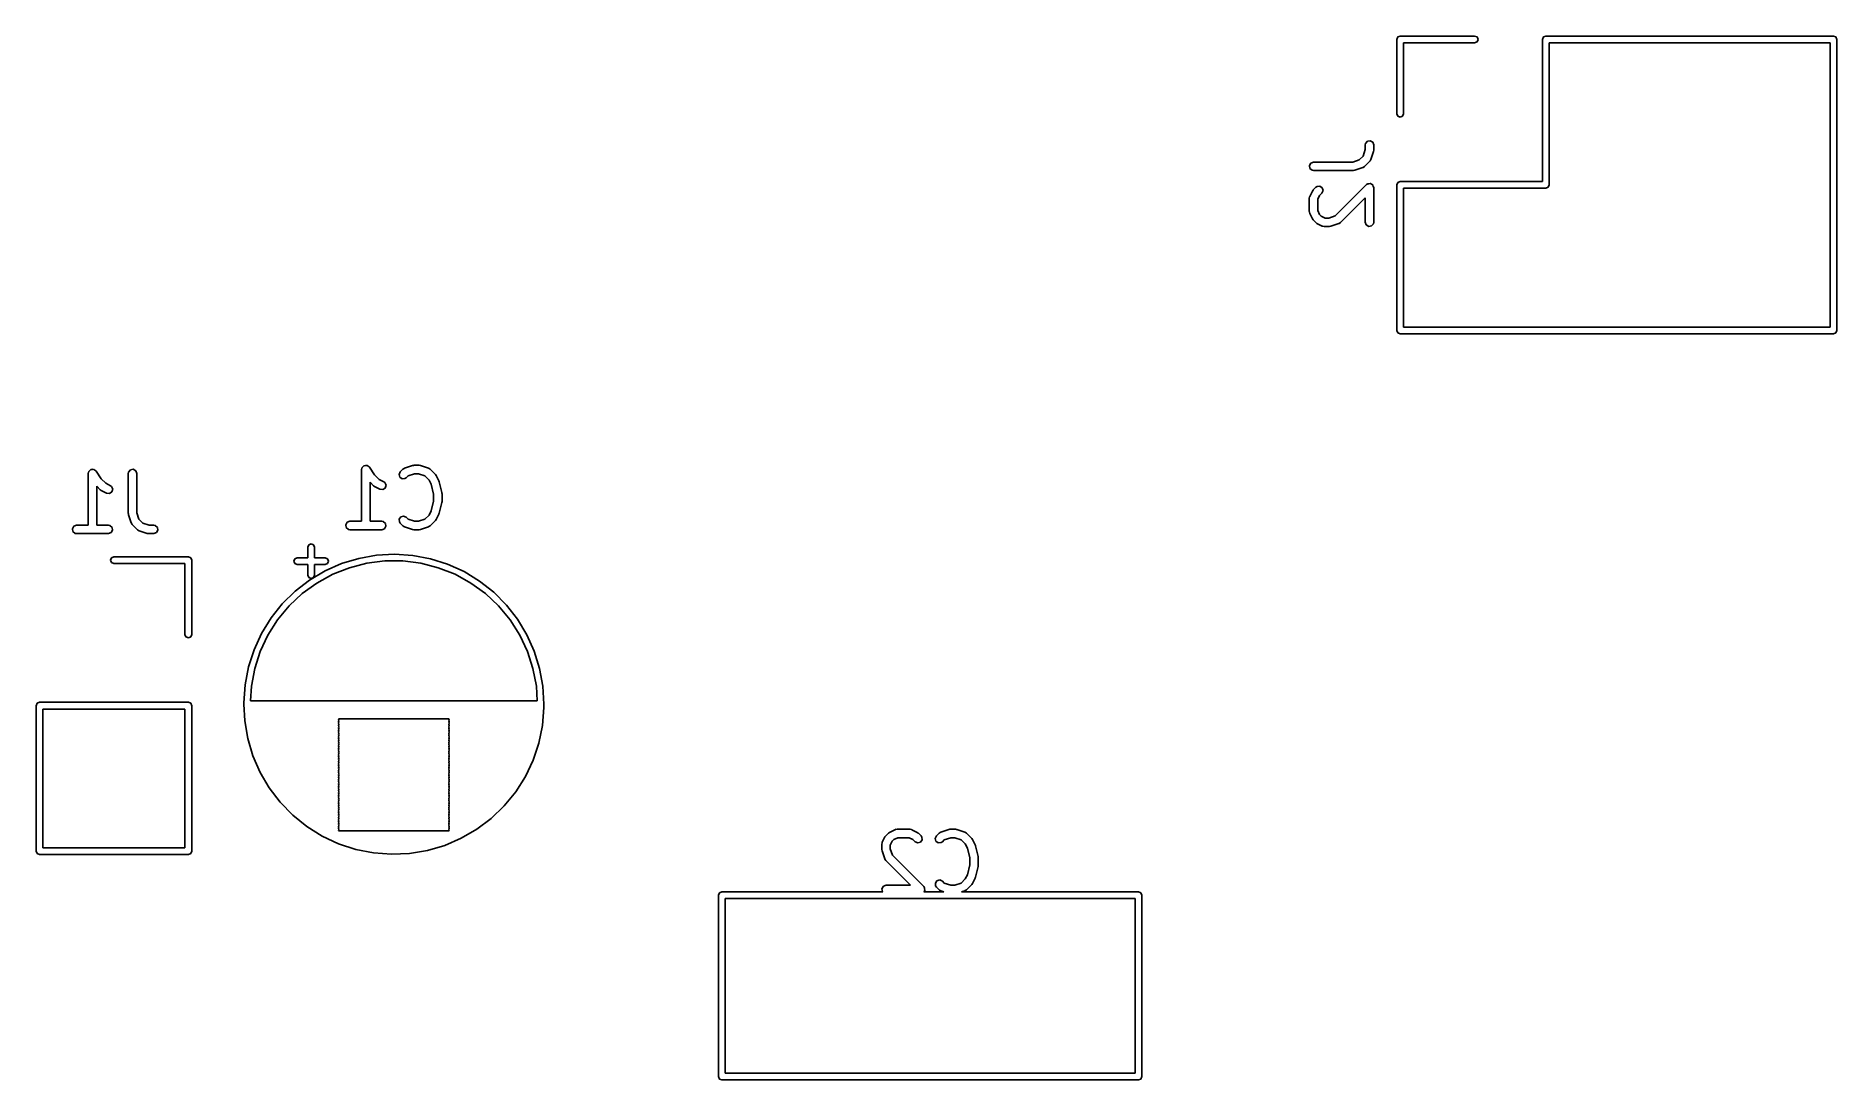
# Model space of a CAD drawing. Extents: x 2.8 to 35, y -11.9 to 6.8.
import ezdxf

# ---------------------------------------------------------------- set-up
doc = ezdxf.new("R2010")
doc.units = 0
doc.layers.add('BLACK', color=7, linetype='CONTINUOUS')

msp = doc.modelspace()

# ---------------------------------------------------------------- linework, layer by layer
at = {"layer": 'BLACK', "linetype": 'CONTINUOUS'}
for p, q in [((27.11, 6.73), (27.1276, 6.77243)), ((27.1276, 6.77243), (27.17, 6.79)), ((27.17, 6.79), (28.5, 6.79)), ((28.5, 6.79), (28.5424, 6.77243)), ((28.5424, 6.77243), (28.56, 6.73)), ((29.71, 6.73), (29.7276, 6.77243)), ((29.7276, 6.77243), (29.77, 6.79)), ((29.77, 6.79), (34.91, 6.79)), ((34.91, 6.79), (34.9524, 6.77243)), ((34.9524, 6.77243), (34.97, 6.73)), ((27.11, 5.4), (27.11, 6.73)), ((28.5, 6.67), (27.23, 6.67)), ((27.23, 6.67), (27.23, 5.4)), ((28.5424, 6.68757), (28.5, 6.67)), ((28.56, 6.73), (28.5424, 6.68757)), ((29.71, 4.19), (29.71, 6.73)), ((34.85, 6.67), (29.83, 6.67)), ((29.83, 6.67), (29.83, 4.13)), ((34.85, 1.59), (34.85, 6.67)), ((34.97, 6.73), (34.97, 1.53)), ((27.1276, 5.35757), (27.11, 5.4)), ((27.17, 5.34), (27.1276, 5.35757)), ((27.2124, 5.35757), (27.17, 5.34)), ((27.23, 5.4), (27.2124, 5.35757)), ((26.5474, 4.84429), (26.5519, 4.86994)), ((26.5474, 4.76122), (26.5474, 4.84429)), ((26.5519, 4.86994), (26.5849, 4.90924)), ((26.5849, 4.90924), (26.6354, 4.91815)), ((26.6354, 4.91815), (26.6798, 4.89249)), ((26.6798, 4.89249), (26.6974, 4.84429)), ((26.6974, 4.84429), (26.6974, 4.74905)), ((25.5485, 4.47636), (25.5742, 4.52079)), ((25.5742, 4.52079), (25.6224, 4.53833)), ((25.6224, 4.53833), (26.3245, 4.53833)), ((26.3245, 4.53833), (26.439, 4.57651)), ((26.439, 4.57651), (26.5092, 4.6467)), ((26.5092, 4.6467), (26.5474, 4.76122)), ((26.6278, 4.55316), (26.5326, 4.45792)), ((26.6297, 4.55722), (26.6278, 4.55316)), ((26.6335, 4.55957), (26.6297, 4.55722)), ((26.6459, 4.58247), (26.6335, 4.55957)), ((26.6935, 4.72533), (26.6459, 4.58247)), ((26.6974, 4.74905), (26.6935, 4.72696)), ((26.6935, 4.72696), (26.6935, 4.72533)), ((25.5574, 4.42583), (25.5485, 4.47636)), ((25.5967, 4.39286), (25.5574, 4.42583)), ((25.6224, 4.38833), (25.5967, 4.39286)), ((26.3367, 4.38833), (25.6224, 4.38833)), ((26.3382, 4.38889), (26.3367, 4.38833)), ((26.3604, 4.39218), (26.3382, 4.38889)), ((26.5032, 4.4398), (26.3604, 4.39218)), ((26.5068, 4.44259), (26.5032, 4.4398)), ((26.5112, 4.44298), (26.5068, 4.44259)), ((26.5326, 4.45792), (26.5112, 4.44298)), ((27.1276, 4.17243), (27.17, 4.19)), ((27.17, 4.19), (29.71, 4.19)), ((25.5474, 3.8919), (25.5519, 3.91756)), ((25.5474, 3.65381), (25.5474, 3.8919)), ((25.5519, 3.91756), (25.5548, 3.92099)), ((25.5548, 3.92099), (25.5553, 3.92545)), ((25.5553, 3.92545), (25.6029, 4.02068)), ((25.6029, 4.02068), (25.6163, 4.03869)), ((25.6163, 4.03869), (25.617, 4.04018)), ((25.617, 4.04018), (25.6646, 4.08779)), ((25.6646, 4.08779), (25.6859, 4.10274)), ((25.6859, 4.10274), (25.737, 4.10721)), ((25.7316, 3.94272), (25.6974, 3.8742)), ((25.6974, 3.8742), (25.6974, 3.67152)), ((25.7707, 3.98173), (25.7316, 3.94272)), ((25.737, 4.10721), (25.7791, 4.07778)), ((25.7923, 4.02822), (25.7707, 3.98173)), ((25.7791, 4.07778), (25.7923, 4.02822)), ((26.0104, 3.57651), (26.5693, 4.13541)), ((26.5474, 3.90131), (26.104, 3.45792)), ((26.5474, 3.46333), (26.5474, 3.90131)), ((26.5693, 4.13541), (26.5828, 4.1448)), ((26.5828, 4.1448), (26.5849, 4.14733)), ((26.5849, 4.14733), (26.5869, 4.14768)), ((26.5869, 4.14768), (26.5907, 4.15035)), ((26.5907, 4.15035), (26.6132, 4.15232)), ((26.6132, 4.15232), (26.6354, 4.15624)), ((26.6354, 4.15624), (26.6384, 4.15453)), ((26.6384, 4.15453), (26.6418, 4.15482)), ((26.6418, 4.15482), (26.6603, 4.14188)), ((26.6603, 4.14188), (26.6798, 4.13059)), ((26.6798, 4.13059), (26.681, 4.12737)), ((26.681, 4.12737), (26.6838, 4.1254)), ((26.6838, 4.1254), (26.6897, 4.10359)), ((26.6897, 4.10359), (26.6974, 4.08238)), ((26.6974, 4.08238), (26.6974, 3.46333)), ((27.11, 4.13), (27.1276, 4.17243)), ((27.11, 1.53), (27.11, 4.13)), ((29.77, 4.07), (27.23, 4.07)), ((27.23, 4.07), (27.23, 1.59)), ((29.8124, 4.08757), (29.77, 4.07)), ((29.83, 4.13), (29.8124, 4.08757)), ((25.5489, 3.6496), (25.5474, 3.65381)), ((25.5479, 3.64524), (25.5489, 3.6496)), ((25.5553, 3.62027), (25.5479, 3.64524)), ((25.6029, 3.52503), (25.5553, 3.62027)), ((25.6974, 3.67152), (25.7316, 3.603)), ((25.7316, 3.603), (25.762, 3.57259)), ((25.762, 3.57259), (25.8306, 3.53833)), ((25.8306, 3.53833), (25.8959, 3.53833)), ((25.8959, 3.53833), (26.0104, 3.57651)), ((25.6041, 3.5239), (25.6029, 3.52503)), ((25.617, 3.50554), (25.6041, 3.5239)), ((25.6646, 3.45792), (25.617, 3.50554)), ((25.6661, 3.45723), (25.6646, 3.45792)), ((25.6841, 3.44387), (25.6661, 3.45723)), ((25.7793, 3.39625), (25.6841, 3.44387)), ((25.7838, 3.39574), (25.7793, 3.39625)), ((25.7872, 3.39286), (25.7838, 3.39574)), ((25.8129, 3.38833), (25.7872, 3.39286)), ((25.9081, 3.38833), (25.8129, 3.38833)), ((25.9096, 3.38889), (25.9081, 3.38833)), ((25.9318, 3.39218), (25.9096, 3.38889)), ((26.0747, 3.4398), (25.9318, 3.39218)), ((26.0782, 3.44259), (26.0747, 3.4398)), ((26.0826, 3.44298), (26.0782, 3.44259)), ((26.104, 3.45792), (26.0826, 3.44298)), ((26.5649, 3.41512), (26.5474, 3.46333)), ((26.6094, 3.38947), (26.5649, 3.41512)), ((26.6599, 3.39838), (26.6094, 3.38947)), ((26.6929, 3.43768), (26.6599, 3.39838)), ((26.6974, 3.46333), (26.6929, 3.43768)), ((27.1276, 1.48757), (27.11, 1.53)), ((27.17, 1.47), (27.1276, 1.48757)), ((34.91, 1.47), (27.17, 1.47)), ((27.23, 1.59), (34.85, 1.59)), ((34.9524, 1.48757), (34.91, 1.47)), ((34.97, 1.53), (34.9524, 1.48757)), ((3.76756, -0.974101), (3.78155, -0.957428)), ((3.78155, -0.957428), (3.78579, -0.956679)), ((3.78579, -0.956679), (3.78891, -0.953699)), ((3.78891, -0.953699), (3.81063, -0.952299)), ((3.81063, -0.952299), (3.83207, -0.948519)), ((3.83207, -0.948519), (3.83581, -0.950676)), ((3.83581, -0.950676), (3.84011, -0.950399)), ((3.84011, -0.950399), (3.85764, -0.963284)), ((3.85764, -0.963284), (3.8765, -0.974171)), ((4.46286, -0.996728), (4.49583, -0.957428)), ((4.49583, -0.957428), (4.54636, -0.948519)), ((4.54636, -0.948519), (4.59079, -0.974171)), ((8.625, -0.95238), (8.62952, -0.926728)), ((8.625, -1.87738), (8.625, -0.95238)), ((8.62952, -0.926728), (8.63229, -0.923425)), ((8.63229, -0.923425), (8.63277, -0.919138)), ((8.63277, -0.919138), (8.64851, -0.904101)), ((8.64851, -0.904101), (8.6625, -0.887428)), ((8.6625, -0.887428), (8.66675, -0.886679)), ((8.66675, -0.886679), (8.66987, -0.883699)), ((8.66987, -0.883699), (8.69159, -0.882299)), ((8.69159, -0.882299), (8.71302, -0.878519)), ((8.71302, -0.878519), (8.71676, -0.880676)), ((8.71676, -0.880676), (8.72106, -0.880399)), ((8.72106, -0.880399), (8.7386, -0.893284)), ((8.7386, -0.893284), (8.75745, -0.904171)), ((8.75745, -0.904171), (8.75893, -0.908224)), ((8.75893, -0.908224), (8.7624, -0.910778)), ((8.7624, -0.910778), (8.85352, -1.04746)), ((9.31363, -0.994586), (9.36125, -0.946967)), ((9.36125, -0.946967), (9.38259, -0.932027)), ((9.38259, -0.932027), (9.38706, -0.931636)), ((9.38706, -0.931636), (9.39057, -0.928849)), ((9.39057, -0.928849), (9.53342, -0.881229)), ((9.53342, -0.881229), (9.5556, -0.87794)), ((9.5556, -0.87794), (9.55714, -0.87738)), ((9.55714, -0.87738), (9.65238, -0.87738)), ((9.65238, -0.87738), (9.67446, -0.881274)), ((9.67446, -0.881274), (9.6761, -0.881229)), ((9.6761, -0.881229), (9.81896, -0.928849)), ((9.81896, -0.928849), (9.84186, -0.941252)), ((9.84186, -0.941252), (9.84421, -0.945073)), ((9.84421, -0.945073), (9.84827, -0.946967)), ((9.84827, -0.946967), (9.94351, -1.04221)), ((3.74405, -1.02238), (3.74857, -0.996728)), ((3.74405, -1.94738), (3.74405, -1.02238)), ((3.74857, -0.996728), (3.75134, -0.993425)), ((3.75134, -0.993425), (3.75182, -0.989138)), ((3.75182, -0.989138), (3.76756, -0.974101)), ((3.8765, -0.974171), (3.87797, -0.978224)), ((3.87797, -0.978224), (3.88145, -0.980778)), ((3.88145, -0.980778), (3.97257, -1.11746)), ((3.95649, -1.31351), (3.89405, -1.25107)), ((3.89405, -1.25107), (3.89405, -1.94738)), ((3.97257, -1.11746), (4.05395, -1.19884)), ((4.05395, -1.19884), (4.1383, -1.24101)), ((4.1383, -1.24101), (4.15922, -1.25653)), ((4.15922, -1.25653), (4.17963, -1.3036)), ((4.45833, -1.02238), (4.46286, -0.996728)), ((4.45833, -1.73667), (4.45833, -1.02238)), ((4.59079, -0.974171), (4.60833, -1.02238)), ((4.60833, -1.02238), (4.60833, -1.7245)), ((8.83744, -1.24351), (8.775, -1.18107)), ((8.775, -1.18107), (8.775, -1.87738)), ((8.83892, -1.2442), (8.83744, -1.24351)), ((8.85694, -1.25756), (8.83892, -1.2442)), ((8.85352, -1.04746), (8.9349, -1.12884)), ((8.95217, -1.30518), (8.85694, -1.25756)), ((8.9349, -1.12884), (9.01925, -1.17101)), ((9.04595, -1.28278), (9.00314, -1.31104)), ((9.01925, -1.17101), (9.04018, -1.18653)), ((9.04018, -1.18653), (9.06058, -1.2336)), ((9.06058, -1.2336), (9.04595, -1.28278)), ((9.29195, -1.04108), (9.31363, -0.994586)), ((9.30523, -1.09064), (9.29195, -1.04108)), ((9.34725, -1.12006), (9.30523, -1.09064)), ((9.39836, -1.11559), (9.34725, -1.12006)), ((9.4197, -1.10065), (9.39836, -1.11559)), ((9.4548, -1.06555), (9.4197, -1.10065)), ((9.56931, -1.02738), (9.4548, -1.06555)), ((9.64021, -1.02738), (9.56931, -1.02738)), ((9.75472, -1.06555), (9.64021, -1.02738)), ((9.82884, -1.13966), (9.75472, -1.06555)), ((9.86733, -1.21665), (9.82884, -1.13966)), ((9.91071, -1.39019), (9.86733, -1.21665)), ((9.94351, -1.04221), (9.95637, -1.06057)), ((9.95637, -1.06057), (9.95756, -1.0617)), ((9.95756, -1.0617), (10.0052, -1.15694)), ((10.0052, -1.15694), (10.0089, -1.16934)), ((10.0089, -1.16934), (10.0109, -1.17229)), ((10.0109, -1.17229), (10.0585, -1.36276)), ((3.95797, -1.3142), (3.95649, -1.31351)), ((3.97598, -1.32756), (3.95797, -1.3142)), ((4.07122, -1.37518), (3.97598, -1.32756)), ((4.12219, -1.38104), (4.07122, -1.37518)), ((4.165, -1.35278), (4.12219, -1.38104)), ((4.17963, -1.3036), (4.165, -1.35278)), ((9.00314, -1.31104), (8.95217, -1.30518)), ((9.86733, -1.68811), (9.91071, -1.51458)), ((9.91071, -1.51458), (9.91071, -1.39019)), ((10.0585, -1.542), (10.0109, -1.73247)), ((10.0607, -1.52381), (10.0581, -1.53855)), ((10.0581, -1.53855), (10.0585, -1.542)), ((10.0585, -1.36276), (10.0595, -1.37769)), ((10.0595, -1.37769), (10.0607, -1.38095)), ((10.0607, -1.38095), (10.0607, -1.52381)), ((4.45889, -1.73821), (4.45833, -1.73667)), ((4.46218, -1.76038), (4.45889, -1.73821)), ((4.5098, -1.90324), (4.46218, -1.76038)), ((4.51259, -1.90675), (4.5098, -1.90324)), ((4.51298, -1.91122), (4.51259, -1.90675)), ((4.52792, -1.93256), (4.51298, -1.91122)), ((4.60833, -1.7245), (4.6465, -1.83901)), ((4.6465, -1.83901), (4.7167, -1.90921)), ((4.7167, -1.90921), (4.83122, -1.94738)), ((8.34042, -1.93936), (8.36608, -1.89493)), ((8.36608, -1.89493), (8.41428, -1.87738)), ((8.41428, -1.87738), (8.625, -1.87738)), ((8.775, -1.87738), (8.98571, -1.87738)), ((8.98571, -1.87738), (9.01137, -1.8819)), ((9.01137, -1.8819), (9.05067, -1.91488)), ((9.05067, -1.91488), (9.05957, -1.9654)), ((9.29422, -1.83773), (9.32365, -1.7957)), ((9.29869, -1.88884), (9.29422, -1.83773)), ((9.31363, -1.91017), (9.29869, -1.88884)), ((9.36125, -1.95779), (9.31363, -1.91017)), ((9.32365, -1.7957), (9.3732, -1.78243)), ((9.3732, -1.78243), (9.4197, -1.80411)), ((9.4197, -1.80411), (9.4548, -1.83921)), ((9.4548, -1.83921), (9.56931, -1.87738)), ((9.56931, -1.87738), (9.64021, -1.87738)), ((9.64021, -1.87738), (9.75472, -1.83921)), ((9.75472, -1.83921), (9.82884, -1.7651)), ((9.82884, -1.7651), (9.86733, -1.68811)), ((9.94351, -1.86256), (9.84827, -1.95779)), ((9.9442, -1.86107), (9.94351, -1.86256)), ((9.95756, -1.84306), (9.9442, -1.86107)), ((10.0052, -1.74783), (9.95756, -1.84306)), ((10.0056, -1.7443), (10.0052, -1.74783)), ((10.0109, -1.73247), (10.0056, -1.7443)), ((3.45947, -2.00936), (3.48512, -1.96493)), ((3.46838, -2.05988), (3.45947, -2.00936)), ((3.50768, -2.09286), (3.46838, -2.05988)), ((3.48512, -1.96493), (3.53333, -1.94738)), ((3.53333, -2.09738), (3.50768, -2.09286)), ((3.53333, -1.94738), (3.74405, -1.94738)), ((4.10476, -2.09738), (3.53333, -2.09738)), ((3.89405, -1.94738), (4.10476, -1.94738)), ((4.10476, -1.94738), (4.13041, -1.9519)), ((4.15297, -2.07983), (4.10476, -2.09738)), ((4.13041, -1.9519), (4.16971, -1.98488)), ((4.17862, -2.0354), (4.15297, -2.07983)), ((4.16971, -1.98488), (4.17862, -2.0354)), ((4.62316, -2.02779), (4.52792, -1.93256)), ((4.62722, -2.02969), (4.62316, -2.02779)), ((4.62957, -2.03351), (4.62722, -2.02969)), ((4.65247, -2.04591), (4.62957, -2.03351)), ((4.79533, -2.09353), (4.65247, -2.04591)), ((4.79696, -2.09349), (4.79533, -2.09353)), ((4.81905, -2.09738), (4.79696, -2.09349)), ((4.91428, -2.09738), (4.81905, -2.09738)), ((4.83122, -1.94738), (4.91428, -1.94738)), ((4.91428, -1.94738), (4.93994, -1.9519)), ((4.96249, -2.07983), (4.91428, -2.09738)), ((4.93994, -1.9519), (4.97924, -1.98488)), ((4.98815, -2.0354), (4.96249, -2.07983)), ((4.97924, -1.98488), (4.98815, -2.0354)), ((8.34933, -1.98988), (8.34042, -1.93936)), ((8.38863, -2.02286), (8.34933, -1.98988)), ((8.41428, -2.02738), (8.38863, -2.02286)), ((8.98571, -2.02738), (8.41428, -2.02738)), ((9.03392, -2.00983), (8.98571, -2.02738)), ((9.05957, -1.9654), (9.03392, -2.00983)), ((9.36532, -1.95969), (9.36125, -1.95779)), ((9.36766, -1.96351), (9.36532, -1.95969)), ((9.39057, -1.97591), (9.36766, -1.96351)), ((9.53342, -2.02353), (9.39057, -1.97591)), ((9.53506, -2.02349), (9.53342, -2.02353)), ((9.55714, -2.02738), (9.53506, -2.02349)), ((9.65238, -2.02738), (9.55714, -2.02738)), ((9.65392, -2.02682), (9.65238, -2.02738)), ((9.6761, -2.02353), (9.65392, -2.02682)), ((9.81895, -1.97591), (9.6761, -2.02353)), ((9.82247, -1.97313), (9.81895, -1.97591)), ((9.82693, -1.97273), (9.82247, -1.97313)), ((9.84827, -1.95779), (9.82693, -1.97273)), ((4.14, -2.57), (4.15757, -2.52757)), ((4.15757, -2.61243), (4.14, -2.57)), ((4.15757, -2.52757), (4.2, -2.51)), ((4.2, -2.51), (5.53, -2.51)), ((5.53, -2.51), (5.57243, -2.52757)), ((5.57243, -2.52757), (5.59, -2.57)), ((5.59, -2.57), (5.59, -3.9)), ((7.415, -2.59011), (7.43257, -2.54769)), ((7.43257, -2.54769), (7.475, -2.53011)), ((7.475, -2.53011), (7.665, -2.53011)), ((7.665, -2.34011), (7.68257, -2.29769)), ((7.665, -2.53011), (7.665, -2.34011)), ((7.68257, -2.29769), (7.725, -2.28011)), ((7.725, -2.28011), (7.76743, -2.29769)), ((7.76743, -2.29769), (7.785, -2.34011)), ((7.785, -2.34011), (7.785, -2.53011)), ((7.785, -2.53011), (7.975, -2.53011)), ((7.975, -2.53011), (8.01743, -2.54769)), ((8.01743, -2.54769), (8.035, -2.59011)), ((8.26583, -2.63297), (8.57437, -2.53894)), ((8.57437, -2.53894), (8.89197, -2.48265)), ((8.89197, -2.48265), (9.21403, -2.46492)), ((9.21403, -2.46492), (9.53589, -2.48602)), ((9.53589, -2.48602), (9.85289, -2.54563)), ((9.85289, -2.54563), (10.1604, -2.64289)), ((4.2, -2.63), (4.15757, -2.61243)), ((5.47, -2.63), (4.2, -2.63)), ((5.47, -3.9), (5.47, -2.63)), ((7.43257, -2.63254), (7.415, -2.59011)), ((7.475, -2.65011), (7.43257, -2.63254)), ((7.665, -2.65011), (7.475, -2.65011)), ((7.665, -2.84011), (7.665, -2.65011)), ((7.68257, -2.88254), (7.665, -2.84011)), ((7.725, -2.90011), (7.68257, -2.88254)), ((7.69362, -2.92831), (7.97082, -2.76339)), ((7.76743, -2.88254), (7.725, -2.90011)), ((7.785, -2.84011), (7.76743, -2.88254)), ((7.975, -2.65011), (7.785, -2.65011)), ((7.785, -2.65011), (7.785, -2.84011)), ((8.10785, -2.82395), (7.82557, -2.97913)), ((7.97082, -2.76339), (8.26583, -2.63297)), ((8.01743, -2.63254), (7.975, -2.65011)), ((8.035, -2.59011), (8.01743, -2.63254)), ((8.40735, -2.70537), (8.10785, -2.82395)), ((8.71936, -2.62526), (8.40735, -2.70537)), ((9.03894, -2.58489), (8.71936, -2.62526)), ((9.36106, -2.58489), (9.03894, -2.58489)), ((9.68065, -2.62526), (9.36106, -2.58489)), ((9.99265, -2.70537), (9.68065, -2.62526)), ((10.2921, -2.82395), (9.99265, -2.70537)), ((10.1604, -2.64289), (10.4541, -2.77639)), ((10.5744, -2.97913), (10.2921, -2.82395)), ((10.4541, -2.77639), (10.7295, -2.94421)), ((7.20837, -3.35162), (7.43823, -3.12534)), ((7.56497, -3.16847), (7.33015, -3.38898)), ((7.43823, -3.12534), (7.69362, -2.92831)), ((7.82557, -2.97913), (7.56497, -3.16847)), ((10.835, -3.16847), (10.5744, -2.97913)), ((10.7295, -2.94421), (10.9828, -3.1439)), ((11.0698, -3.38898), (10.835, -3.16847)), ((10.9828, -3.1439), (11.2103, -3.37257)), ((7.00736, -3.60387), (7.20837, -3.35162)), ((7.33015, -3.38898), (7.12482, -3.63718)), ((11.2752, -3.63718), (11.0698, -3.38898)), ((11.2103, -3.37257), (11.4087, -3.62692)), ((6.83811, -3.87845), (7.00736, -3.60387)), ((7.12482, -3.63718), (6.95222, -3.90916)), ((11.4478, -3.90916), (11.2752, -3.63718)), ((11.4087, -3.62692), (11.575, -3.90325)), ((5.48757, -3.94243), (5.47, -3.9)), ((5.53, -3.96), (5.48757, -3.94243)), ((5.57243, -3.94243), (5.53, -3.96)), ((5.59, -3.9), (5.57243, -3.94243)), ((6.6042, -4.4784), (6.70307, -4.17137)), ((6.70307, -4.17137), (6.83811, -3.87845)), ((6.95222, -3.90916), (6.81507, -4.20062)), ((11.5849, -4.20062), (11.4478, -3.90916)), ((11.575, -3.90325), (11.707, -4.19757)), ((6.54293, -4.79508), (6.6042, -4.4784)), ((6.81507, -4.20062), (6.71552, -4.50698)), ((11.6845, -4.50698), (11.5849, -4.20062)), ((11.707, -4.19757), (11.8026, -4.50562)), ((6.52015, -5.11682), (6.54293, -4.79508)), ((6.65516, -4.8234), (6.63871, -5.08489)), ((6.71552, -4.50698), (6.65516, -4.8234)), ((11.7448, -4.8234), (11.6845, -4.50698)), ((11.7613, -5.08489), (11.7448, -4.8234)), ((11.8026, -4.50562), (11.8606, -4.82292)), ((11.8606, -4.82292), (11.88, -5.14489)), ((2.81, -5.17), (2.82757, -5.12757)), ((2.82757, -5.12757), (2.87, -5.11)), ((2.87, -5.11), (5.53, -5.11)), ((5.53, -5.11), (5.57243, -5.12757)), ((5.57243, -5.12757), (5.59, -5.17)), ((6.52154, -5.14489), (6.52015, -5.11682)), ((6.53618, -5.43898), (6.52154, -5.14489)), ((6.63871, -5.08489), (11.7613, -5.08489)), ((11.88, -5.14489), (11.8794, -5.20101)), ((2.81, -7.77), (2.81, -5.17)), ((2.93, -5.23), (2.93, -7.71)), ((5.47, -5.23), (2.93, -5.23)), ((5.47, -7.71), (5.47, -5.23)), ((5.59, -5.17), (5.59, -7.77)), ((6.59081, -5.75687), (6.53618, -5.43898)), ((8.21171, -5.40489), (8.22, -5.42489)), ((10.1883, -5.40489), (8.21171, -5.40489)), ((8.22, -5.42489), (8.21171, -5.44489)), ((8.21171, -5.44489), (8.22, -5.46489)), ((8.22, -5.46489), (8.21171, -5.48489)), ((10.18, -5.42489), (10.1883, -5.40489)), ((10.1883, -5.44489), (10.18, -5.42489)), ((10.18, -5.46489), (10.1883, -5.44489)), ((10.1883, -5.48489), (10.18, -5.46489)), ((11.8794, -5.20101), (11.8533, -5.5225)), ((6.68323, -6.06589), (6.59081, -5.75687)), ((8.21171, -5.48489), (8.22, -5.50489)), ((8.22, -5.50489), (8.21171, -5.52489)), ((8.21171, -5.52489), (8.22, -5.54489)), ((8.22, -5.54489), (8.21171, -5.56489)), ((8.21171, -5.56489), (8.22, -5.58489)), ((8.22, -5.58489), (8.21171, -5.60489)), ((8.21171, -5.60489), (8.22, -5.62489)), ((8.22, -5.62489), (8.21171, -5.64489)), ((8.21171, -5.64489), (8.22, -5.66489)), ((8.22, -5.66489), (8.21171, -5.68489)), ((8.21171, -5.68489), (8.22, -5.70489)), ((8.22, -5.70489), (8.21171, -5.72489)), ((8.21171, -5.72489), (8.22, -5.74489)), ((8.22, -5.74489), (8.21171, -5.76489)), ((8.21171, -5.76489), (8.22, -5.78489)), ((8.22, -5.78489), (8.21171, -5.80489)), ((10.18, -5.50489), (10.1883, -5.48489)), ((10.1883, -5.52489), (10.18, -5.50489)), ((10.18, -5.54489), (10.1883, -5.52489)), ((10.1883, -5.56489), (10.18, -5.54489)), ((10.18, -5.58489), (10.1883, -5.56489)), ((10.1883, -5.60489), (10.18, -5.58489)), ((10.18, -5.62489), (10.1883, -5.60489)), ((10.1883, -5.64489), (10.18, -5.62489)), ((10.18, -5.66489), (10.1883, -5.64489)), ((10.1883, -5.68489), (10.18, -5.66489)), ((10.18, -5.70489), (10.1883, -5.68489)), ((10.1883, -5.72489), (10.18, -5.70489)), ((10.18, -5.74489), (10.1883, -5.72489)), ((10.1883, -5.76489), (10.18, -5.74489)), ((10.18, -5.78489), (10.1883, -5.76489)), ((10.1883, -5.80489), (10.18, -5.78489)), ((11.8533, -5.5225), (11.7887, -5.83852)), ((6.8121, -6.36158), (6.68323, -6.06589)), ((8.22, -5.82489), (8.21151, -5.84539)), ((8.21151, -5.84539), (8.22, -5.86589)), ((8.21171, -5.80489), (8.22, -5.82489)), ((8.22, -5.86589), (8.21171, -5.88589)), ((8.21171, -5.88589), (8.22, -5.90589)), ((8.22, -5.90589), (8.21171, -5.92589)), ((8.21171, -5.92589), (8.22, -5.94589)), ((8.22, -5.94589), (8.21171, -5.96589)), ((8.21171, -5.96589), (8.22, -5.98589)), ((8.22, -5.98589), (8.21171, -6.00589)), ((8.21171, -6.00589), (8.22, -6.02589)), ((8.22, -6.02589), (8.21171, -6.04589)), ((8.21171, -6.04589), (8.22, -6.06589)), ((8.22, -6.06589), (8.21171, -6.08589)), ((8.21171, -6.08589), (8.22, -6.10589)), ((8.22, -6.10589), (8.21171, -6.12589)), ((10.18, -5.82489), (10.1883, -5.80489)), ((10.1885, -5.84539), (10.18, -5.82489)), ((10.18, -5.86589), (10.1885, -5.84539)), ((10.1883, -5.88589), (10.18, -5.86589)), ((10.18, -5.90589), (10.1883, -5.88589)), ((10.1883, -5.92589), (10.18, -5.90589)), ((10.18, -5.94589), (10.1883, -5.92589)), ((10.1883, -5.96589), (10.18, -5.94589)), ((10.18, -5.98589), (10.1883, -5.96589)), ((10.1883, -6.00589), (10.18, -5.98589)), ((10.18, -6.02589), (10.1883, -6.00589)), ((10.1883, -6.04589), (10.18, -6.02589)), ((10.18, -6.06589), (10.1883, -6.04589)), ((10.1883, -6.08589), (10.18, -6.06589)), ((10.18, -6.10589), (10.1883, -6.08589)), ((10.1883, -6.12589), (10.18, -6.10589)), ((11.7887, -5.83852), (11.6866, -6.14449)), ((6.97557, -6.63964), (6.8121, -6.36158)), ((8.21171, -6.12589), (8.22, -6.14589)), ((8.22, -6.14589), (8.21171, -6.16589)), ((8.21171, -6.16589), (8.22, -6.18589)), ((8.22, -6.18589), (8.21171, -6.20589)), ((8.21171, -6.20589), (8.22, -6.22589)), ((8.22, -6.22589), (8.21171, -6.24589)), ((8.21171, -6.24589), (8.22, -6.26589)), ((8.22, -6.26589), (8.21171, -6.28589)), ((8.21171, -6.28589), (8.22, -6.30589)), ((8.22, -6.30589), (8.21171, -6.32589)), ((8.21171, -6.32589), (8.22, -6.34589)), ((8.22, -6.34589), (8.21171, -6.36589)), ((8.21171, -6.36589), (8.22, -6.38589)), ((8.22, -6.38589), (8.21171, -6.40589)), ((8.21171, -6.40589), (8.22, -6.42589)), ((8.22, -6.42589), (8.21171, -6.44589)), ((10.18, -6.14589), (10.1883, -6.12589)), ((10.1883, -6.16589), (10.18, -6.14589)), ((10.18, -6.18589), (10.1883, -6.16589)), ((10.1883, -6.20589), (10.18, -6.18589)), ((10.18, -6.22589), (10.1883, -6.20589)), ((10.1883, -6.24589), (10.18, -6.22589)), ((10.18, -6.26589), (10.1883, -6.24589)), ((10.1883, -6.28589), (10.18, -6.26589)), ((10.18, -6.30589), (10.1883, -6.28589)), ((10.1883, -6.32589), (10.18, -6.30589)), ((10.18, -6.34589), (10.1883, -6.32589)), ((10.1883, -6.36589), (10.18, -6.34589)), ((10.18, -6.38589), (10.1883, -6.36589)), ((10.1883, -6.40589), (10.18, -6.38589)), ((10.18, -6.42589), (10.1883, -6.40589)), ((10.1883, -6.44589), (10.18, -6.42589)), ((11.6866, -6.14449), (11.5485, -6.43599)), ((7.17125, -6.89605), (6.97557, -6.63964)), ((8.21171, -6.44589), (8.22, -6.46589)), ((8.22, -6.46589), (8.21171, -6.48589)), ((8.21171, -6.48589), (8.22, -6.50589)), ((8.22, -6.50589), (8.21171, -6.52589)), ((8.21171, -6.52589), (8.22, -6.54589)), ((8.22, -6.54589), (8.21171, -6.56589)), ((8.21171, -6.56589), (8.22, -6.58589)), ((8.22, -6.58589), (8.21171, -6.60589)), ((8.21171, -6.60589), (8.22, -6.62589)), ((8.22, -6.62589), (8.21171, -6.64589)), ((8.21171, -6.64589), (8.22, -6.66589)), ((8.22, -6.66589), (8.21171, -6.68589)), ((8.21171, -6.68589), (8.22, -6.70589)), ((8.22, -6.70589), (8.21171, -6.72589)), ((8.21171, -6.72589), (8.22, -6.74589)), ((8.22, -6.74589), (8.21171, -6.76589)), ((10.18, -6.46589), (10.1883, -6.44589)), ((10.1883, -6.48589), (10.18, -6.46589)), ((10.18, -6.50589), (10.1883, -6.48589)), ((10.1883, -6.52589), (10.18, -6.50589)), ((10.18, -6.54589), (10.1883, -6.52589)), ((10.1883, -6.56589), (10.18, -6.54589)), ((10.18, -6.58589), (10.1883, -6.56589)), ((10.1883, -6.60589), (10.18, -6.58589)), ((10.18, -6.62589), (10.1883, -6.60589)), ((10.1883, -6.64589), (10.18, -6.62589)), ((10.18, -6.66589), (10.1883, -6.64589)), ((10.1883, -6.68589), (10.18, -6.66589)), ((10.18, -6.70589), (10.1883, -6.68589)), ((10.1883, -6.72589), (10.18, -6.70589)), ((10.18, -6.74589), (10.1883, -6.72589)), ((10.1883, -6.76589), (10.18, -6.74589)), ((11.3764, -6.70878), (11.1727, -6.95891)), ((11.5485, -6.43599), (11.3764, -6.70878)), ((7.39633, -7.1271), (7.17125, -6.89605)), ((8.21171, -6.76589), (8.22, -6.78589)), ((8.22, -6.78589), (8.21171, -6.80589)), ((8.21171, -6.80589), (8.22, -6.82589)), ((8.22, -6.82589), (8.21171, -6.84589)), ((8.21171, -6.84589), (8.22, -6.86589)), ((8.22, -6.86589), (8.21171, -6.88589)), ((8.21171, -6.88589), (8.22, -6.90589)), ((8.22, -6.90589), (8.21171, -6.92589)), ((8.21171, -6.92589), (8.22, -6.94589)), ((8.22, -6.94589), (8.21171, -6.96589)), ((8.21171, -6.96589), (8.22, -6.98589)), ((8.22, -6.98589), (8.21171, -7.00589)), ((8.21171, -7.00589), (8.22, -7.02589)), ((8.22, -7.02589), (8.21171, -7.04589)), ((8.21171, -7.04589), (8.22, -7.06589)), ((8.22, -7.06589), (8.21171, -7.08589)), ((10.18, -6.78589), (10.1883, -6.76589)), ((10.1883, -6.80589), (10.18, -6.78589)), ((10.18, -6.82589), (10.1883, -6.80589)), ((10.1883, -6.84589), (10.18, -6.82589)), ((10.18, -6.86589), (10.1883, -6.84589)), ((10.1883, -6.88589), (10.18, -6.86589)), ((10.18, -6.90589), (10.1883, -6.88589)), ((10.1883, -6.92589), (10.18, -6.90589)), ((10.18, -6.94589), (10.1883, -6.92589)), ((10.1883, -6.96589), (10.18, -6.94589)), ((10.18, -6.98589), (10.1883, -6.96589)), ((10.1883, -7.00589), (10.18, -6.98589)), ((10.18, -7.02589), (10.1883, -7.00589)), ((10.1883, -7.04589), (10.18, -7.02589)), ((10.18, -7.06589), (10.1883, -7.04589)), ((10.1883, -7.08589), (10.18, -7.06589)), ((11.1727, -6.95891), (10.9405, -7.18277)), ((7.64753, -7.32943), (7.39633, -7.1271)), ((7.92121, -7.50012), (7.64753, -7.32943)), ((8.21171, -7.08589), (8.22, -7.10589)), ((8.22, -7.10589), (8.21171, -7.12589)), ((8.21171, -7.12589), (8.22, -7.14589)), ((8.22, -7.14589), (8.21171, -7.16589)), ((8.21171, -7.16589), (8.22, -7.18589)), ((8.22, -7.18589), (8.21171, -7.20589)), ((8.21171, -7.20589), (8.22, -7.22589)), ((8.22, -7.22589), (8.21171, -7.24589)), ((8.21171, -7.24589), (8.22, -7.26589)), ((8.22, -7.26589), (8.21171, -7.28589)), ((8.21171, -7.28589), (8.22, -7.30589)), ((8.22, -7.30589), (8.21171, -7.32589)), ((8.21171, -7.32589), (8.22, -7.34589)), ((8.22, -7.34589), (8.21171, -7.36589)), ((8.21171, -7.36589), (8.22, -7.38589)), ((8.22, -7.38589), (8.21171, -7.40589)), ((10.18, -7.10589), (10.1883, -7.08589)), ((10.1883, -7.12589), (10.18, -7.10589)), ((10.18, -7.14589), (10.1883, -7.12589)), ((10.1883, -7.16589), (10.18, -7.14589)), ((10.18, -7.18589), (10.1883, -7.16589)), ((10.1883, -7.20589), (10.18, -7.18589)), ((10.18, -7.22589), (10.1883, -7.20589)), ((10.1883, -7.24589), (10.18, -7.22589)), ((10.18, -7.26589), (10.1883, -7.24589)), ((10.1883, -7.28589), (10.18, -7.26589)), ((10.18, -7.30589), (10.1883, -7.28589)), ((10.1883, -7.32589), (10.18, -7.30589)), ((10.18, -7.34589), (10.1883, -7.32589)), ((10.1883, -7.36589), (10.18, -7.34589)), ((10.18, -7.38589), (10.1883, -7.36589)), ((10.1883, -7.40589), (10.18, -7.38589)), ((10.6831, -7.37712), (10.4042, -7.53912)), ((10.9405, -7.18277), (10.6831, -7.37712)), ((18.051, -7.43292), (18.1462, -7.3853)), ((18.1462, -7.3853), (18.1712, -7.37787)), ((18.1712, -7.37787), (18.1755, -7.37891)), ((18.1755, -7.37891), (18.1798, -7.37738)), ((18.1798, -7.37738), (18.4179, -7.37738)), ((18.4179, -7.37738), (18.4435, -7.3819)), ((18.4435, -7.3819), (18.4469, -7.38478)), ((18.4469, -7.38478), (18.4514, -7.3853)), ((18.4514, -7.3853), (18.5466, -7.43292)), ((18.9656, -7.42885), (19.1084, -7.38123)), ((19.1084, -7.38123), (19.1306, -7.37794)), ((19.1306, -7.37794), (19.1321, -7.37738)), ((19.1321, -7.37738), (19.2274, -7.37738)), ((19.2274, -7.37738), (19.2495, -7.38127)), ((19.2495, -7.38127), (19.2511, -7.38123)), ((19.2511, -7.38123), (19.394, -7.42885)), ((2.93, -7.71), (5.47, -7.71)), ((8.21343, -7.63669), (7.92121, -7.50012)), ((8.21171, -7.40589), (10.1883, -7.40589)), ((8.51993, -7.73717), (8.21343, -7.63669)), ((10.1078, -7.66645), (9.79831, -7.75725)), ((10.4042, -7.53912), (10.1078, -7.66645)), ((17.9143, -7.64286), (17.9188, -7.6172)), ((17.9143, -7.73809), (17.9143, -7.64286)), ((17.9188, -7.6172), (17.9217, -7.61377)), ((17.9217, -7.61377), (17.9222, -7.60932)), ((17.9222, -7.60932), (17.9698, -7.51408)), ((17.9698, -7.51408), (17.9832, -7.49607)), ((17.9832, -7.49607), (17.9839, -7.49459)), ((17.9839, -7.49459), (18.0315, -7.44697)), ((18.0315, -7.44697), (18.0499, -7.43411)), ((18.0499, -7.43411), (18.051, -7.43292)), ((18.0985, -7.59205), (18.0643, -7.66056)), ((18.0643, -7.66056), (18.0643, -7.72592)), ((18.1289, -7.56164), (18.0985, -7.59205)), ((18.1975, -7.52738), (18.1289, -7.56164)), ((18.4002, -7.52738), (18.1975, -7.52738)), ((18.4687, -7.56164), (18.4002, -7.52738)), ((18.5077, -7.60065), (18.4687, -7.56164)), ((18.5542, -7.62233), (18.5077, -7.60065)), ((18.5466, -7.43292), (18.5646, -7.44628)), ((18.6037, -7.60906), (18.5542, -7.62233)), ((18.5646, -7.44628), (18.5661, -7.44697)), ((18.5661, -7.44697), (18.6137, -7.49459)), ((18.6332, -7.56703), (18.6037, -7.60906)), ((18.6137, -7.49459), (18.6287, -7.51592)), ((18.6287, -7.51592), (18.6332, -7.56703)), ((18.867, -7.54108), (18.8886, -7.49459)), ((18.8802, -7.59064), (18.867, -7.54108)), ((18.9223, -7.62006), (18.8802, -7.59064)), ((18.8886, -7.49459), (18.9363, -7.44697)), ((18.9734, -7.61559), (18.9223, -7.62006)), ((18.9363, -7.44697), (18.9576, -7.43203)), ((18.9576, -7.43203), (18.9621, -7.43164)), ((18.9621, -7.43164), (18.9656, -7.42885)), ((18.9947, -7.60065), (18.9734, -7.61559)), ((19.0298, -7.56555), (18.9947, -7.60065)), ((19.1443, -7.52738), (19.0298, -7.56555)), ((19.2152, -7.52738), (19.1443, -7.52738)), ((19.3297, -7.56555), (19.2152, -7.52738)), ((19.4038, -7.63966), (19.3297, -7.56555)), ((19.394, -7.42885), (19.4169, -7.44125)), ((19.4423, -7.71665), (19.4038, -7.63966)), ((19.4169, -7.44125), (19.4192, -7.44507)), ((19.4192, -7.44507), (19.4233, -7.44697)), ((19.4233, -7.44697), (19.5185, -7.54221)), ((19.4857, -7.89019), (19.4423, -7.71665)), ((19.5185, -7.54221), (19.5314, -7.56057)), ((19.5314, -7.56057), (19.5326, -7.5617)), ((19.5326, -7.5617), (19.5802, -7.65693)), ((19.5802, -7.65693), (19.5839, -7.66934)), ((19.5839, -7.66934), (19.5859, -7.67229)), ((19.5859, -7.67229), (19.6335, -7.86276)), ((2.82757, -7.81243), (2.81, -7.77)), ((2.87, -7.83), (2.82757, -7.81243)), ((5.53, -7.83), (2.87, -7.83)), ((5.57243, -7.81243), (5.53, -7.83)), ((5.59, -7.77), (5.57243, -7.81243)), ((8.83628, -7.80009), (8.51993, -7.73717)), ((9.1579, -7.82456), (8.83628, -7.80009)), ((9.48014, -7.81021), (9.1579, -7.82456)), ((9.79831, -7.75725), (9.48014, -7.81021)), ((17.9148, -7.73963), (17.9143, -7.73809)), ((17.9181, -7.76181), (17.9148, -7.73963)), ((17.9658, -7.90467), (17.9181, -7.76181)), ((17.9685, -7.90818), (17.9658, -7.90467)), ((17.9689, -7.91265), (17.9685, -7.90818)), ((17.9839, -7.93398), (17.9689, -7.91265)), ((18.4273, -8.37738), (17.9839, -7.93398)), ((18.0643, -7.72592), (18.1025, -7.84044)), ((18.1025, -7.84044), (18.6614, -8.39935)), ((19.4423, -8.18811), (19.4857, -8.01457)), ((19.4857, -8.01457), (19.4857, -7.89019)), ((19.6357, -8.02381), (19.6331, -8.03855)), ((19.6331, -8.03855), (19.6335, -8.042)), ((19.6335, -7.86276), (19.6345, -7.87769)), ((19.6345, -7.87769), (19.6357, -7.88095)), ((19.6357, -7.88095), (19.6357, -8.02381)), ((18.8692, -8.33773), (18.8986, -8.2957)), ((18.8737, -8.38884), (18.8692, -8.33773)), ((18.8986, -8.2957), (18.9482, -8.28243)), ((18.9482, -8.28243), (18.9947, -8.30411)), ((18.9947, -8.30411), (19.0298, -8.33921)), ((19.0298, -8.33921), (19.1443, -8.37738)), ((19.2152, -8.37738), (19.3297, -8.33921)), ((19.3297, -8.33921), (19.4038, -8.2651)), ((19.4038, -8.2651), (19.4423, -8.18811)), ((19.5192, -8.36107), (19.5185, -8.36256)), ((19.5326, -8.34306), (19.5192, -8.36107)), ((19.5802, -8.24783), (19.5326, -8.34306)), ((19.5806, -8.2443), (19.5802, -8.24783)), ((19.5859, -8.23247), (19.5806, -8.2443)), ((19.6335, -8.042), (19.5859, -8.23247)), ((14.995, -8.555), (15.0126, -8.51257)), ((14.995, -11.795), (14.995, -8.555)), ((15.0126, -8.51257), (15.055, -8.495)), ((15.055, -8.495), (17.9304, -8.495)), ((15.115, -8.615), (15.115, -11.735)), ((22.435, -8.615), (15.115, -8.615)), ((17.9154, -8.43936), (17.9411, -8.39493)), ((17.9243, -8.48988), (17.9154, -8.43936)), ((17.9304, -8.495), (17.9243, -8.48988)), ((17.9411, -8.39493), (17.9893, -8.37738)), ((17.9893, -8.37738), (18.4273, -8.37738)), ((18.6614, -8.39935), (18.6708, -8.41276)), ((18.6678, -8.49028), (18.6651, -8.495)), ((18.6651, -8.495), (19.0228, -8.495)), ((18.6808, -8.47179), (18.6678, -8.49028)), ((18.6708, -8.41276), (18.6733, -8.41488)), ((18.6733, -8.41488), (18.6736, -8.41687)), ((18.6736, -8.41687), (18.6763, -8.42068)), ((18.6763, -8.42068), (18.6783, -8.44317)), ((18.6783, -8.44317), (18.6822, -8.4654)), ((18.6822, -8.4654), (18.6805, -8.46837)), ((18.6805, -8.46837), (18.6808, -8.47179)), ((18.8886, -8.41017), (18.8737, -8.38884)), ((18.9363, -8.45779), (18.8886, -8.41017)), ((18.9403, -8.45969), (18.9363, -8.45779)), ((18.9427, -8.46351), (18.9403, -8.45969)), ((18.9656, -8.47591), (18.9427, -8.46351)), ((19.0228, -8.495), (18.9656, -8.47591)), ((19.1443, -8.37738), (19.2152, -8.37738)), ((19.394, -8.47591), (19.3367, -8.495)), ((19.3367, -8.495), (22.495, -8.495)), ((19.3975, -8.47312), (19.394, -8.47591)), ((19.4019, -8.47273), (19.3975, -8.47312)), ((19.4233, -8.45779), (19.4019, -8.47273)), ((19.5185, -8.36256), (19.4233, -8.45779)), ((22.435, -11.735), (22.435, -8.615)), ((22.495, -8.495), (22.5374, -8.51257)), ((22.5374, -8.51257), (22.555, -8.555)), ((22.555, -8.555), (22.555, -11.795)), ((15.0126, -11.8374), (14.995, -11.795)), ((15.055, -11.855), (15.0126, -11.8374)), ((22.495, -11.855), (15.055, -11.855)), ((15.115, -11.735), (22.435, -11.735)), ((22.5374, -11.8374), (22.495, -11.855)), ((22.555, -11.795), (22.5374, -11.8374))]:
    msp.add_line(p, q, dxfattribs=at)

doc.saveas('drawing.dxf')
